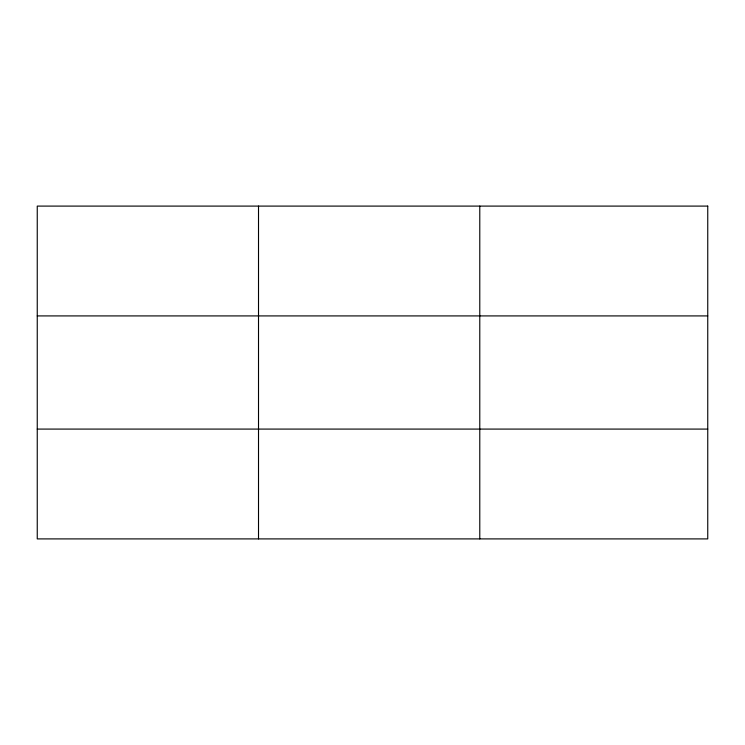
<?xml version="1.0" encoding="UTF-8"?>
<svg xmlns="http://www.w3.org/2000/svg" width="745" height="745" viewBox="0 0 745 745"><rect width="100%" height="100%" fill="white"/><g stroke="black" fill="none" stroke-linecap="round" stroke-linejoin="round"><path stroke-width="1.12" d="M258.515 206.095L258.515 538.905M479.78 206.095L479.78 538.905M37.25 315.917L707.75 315.917M37.25 429.083L707.75 429.083M707.75 206.095L707.75 538.905L37.25 538.905L37.25 206.095L707.75 206.095"/></g></svg>
